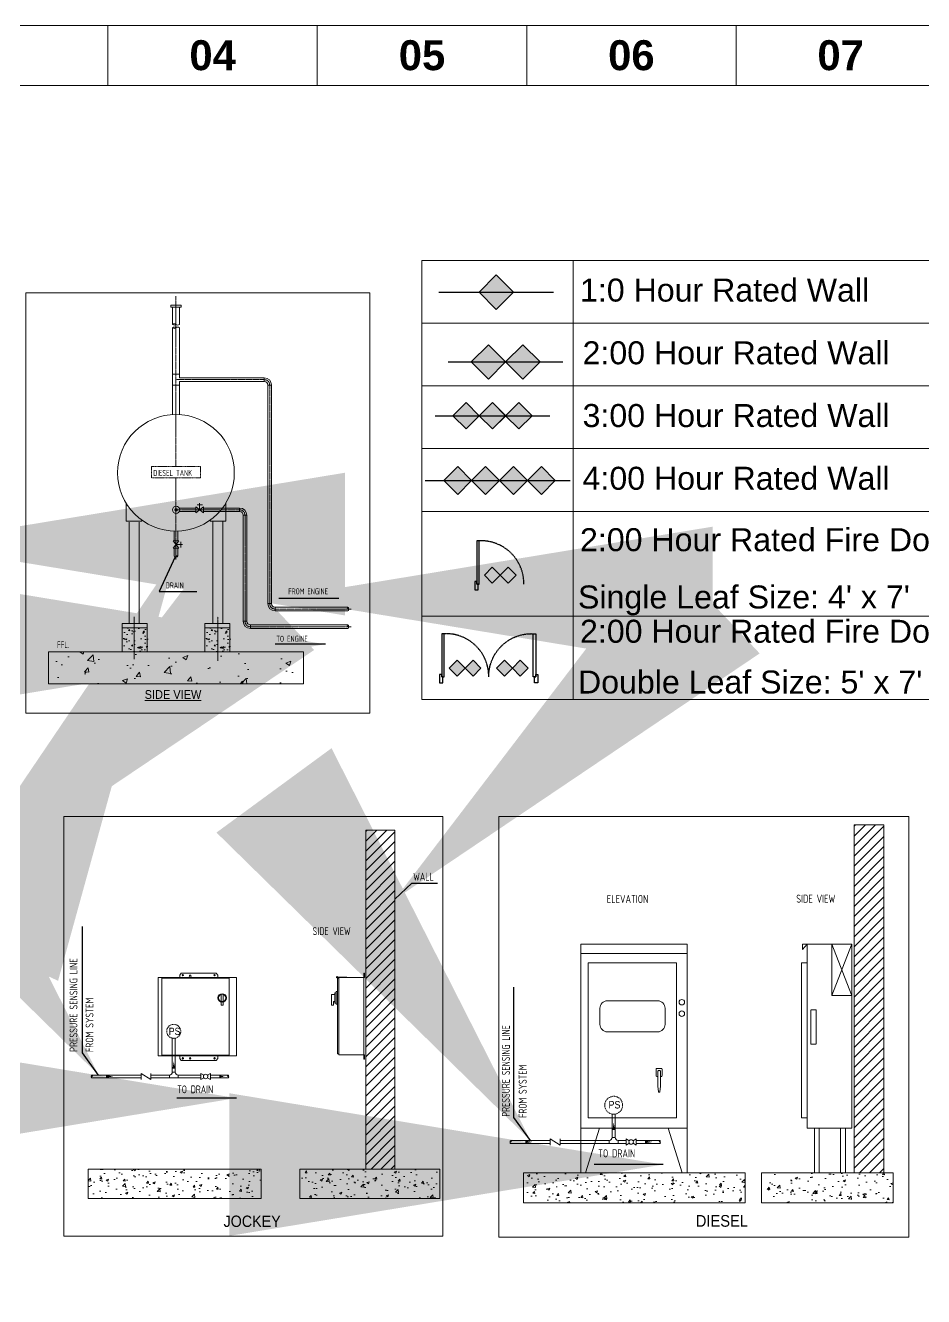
# Model space of a CAD drawing. Header units: inches. Extents: x -98933 to 1585249, y -3352739 to 192771.
# Drawn here: x 57486 to 57900, y 50331 to 50917 of the extents above; entities that cross this region are included whole.
import ezdxf
from ezdxf.enums import TextEntityAlignment as Align

# ---------------------------------------------------------------- set-up
doc = ezdxf.new("R2010")
doc.units = ezdxf.units.IN
doc.header["$MEASUREMENT"] = 0
for name, pattern in [('CENTER2', [1.125, 0.75, -0.125, 0.125, -0.125]), ('CENTERX2', [4, 2.5, -0.5, 0.5, -0.5]), ('DASH', [0.35, 0.25, -0.1]), ('DASHDOT2', [0.5, 0.25, -0.125, 0, -0.125]), ('DASHED', [0.75, 0.5, -0.25]), ('HIDDEN', [0.375, 0.25, -0.125])]:
    doc.linetypes.add(name, pattern=pattern)
doc.layers.get('0').update_dxf_attribs({"lineweight": 0})
for name, color, linetype in [('24', 7, 'Continuous'), ('AA-text-room title', 3, 'Continuous'), ('bp door', 40, 'Continuous'), ('Det', 1, 'Continuous'), ('DIESEL_PUMP', 7, 'Continuous'), ('electric pump', 7, 'Continuous'), ('F-SPIPE', 1, 'Continuous'), ('FIRE', 7, 'Continuous'), ('fire rated wall', 7, 'Continuous'), ('FIREFIGHTING', 241, 'Continuous'), ('legend', 7, 'Continuous'), ('Pump Base', 6, 'Continuous'), ('PUMP CETRE', 1, 'CENTERX2'), ('R16_FIRE_TXT', 7, 'Continuous'), ('sprinkler', 100, 'Continuous'), ('TEST HEADER', 7, 'Continuous'), ('XR-A786WHA101_A$0$WALLS_EXT', 9, 'Continuous')]:
    doc.layers.add(name, color=color, linetype=linetype)
for name, color, linetype, lineweight in [('52', 7, 'Continuous', 15), ('HATCH', 252, 'Continuous', 0), ('Inline', 7, 'Continuous', 0), ('Outline', 7, 'Continuous', 0), ('Scale', 7, 'Continuous', 0), ('Scale_Text', 7, 'Continuous', 0), ('Titelblk', 7, 'Continuous', 25), ('TITLE', 7, 'Continuous', 20), ('wall', 7, 'Continuous', 0)]:
    doc.layers.add(name, color=color, linetype=linetype, lineweight=lineweight)
doc.styles.add('AREAL', font='arial.ttf')
doc.styles.add('legend', font='arial.ttf')
doc.styles.add('ROMANS', font='archquik.shx', dxfattribs={"height": 1})
doc.styles.add('RSS', font='romans.shx', dxfattribs={"width": 0.9})
doc.styles.get("Standard").update_dxf_attribs({"font": 'arialbd.ttf', "height": 24})
doc.styles.add('TITTEXTL', font='au101s01.shx', dxfattribs={"bigfont": 'special'})
doc.dimstyles.new('NAFFCO', dxfattribs={"dimscale": 100, "dimtxt": 1.8, "dimasz": 2, "dimexe": 0.5, "dimexo": 0.5, "dimgap": 0.8, "dimtad": 1, "dimdec": 0, "dimzin": 9, "dimdsep": 46, "dimtxsty": 'RSS', "dimcen": 0, "dimclrd": 8, "dimclre": 8, "dimclrt": 81, "dimadec": 0, "dimazin": 0, "dimtfac": 0.18, "dimtdec": 0, "dimtofl": 0, "dimtmove": 1, "dimatfit": 3, "dimfxl": 1, "dimtvp": 0.909091, "dimtolj": 1, "dimtzin": 0, "dimarcsym": 0})

# ---------------------------------------------------------------- blocks, each defined once
blk = doc.blocks.new('gfdf')
at = {"layer": 'fire rated wall'}
h = blk.add_hatch(color=1, dxfattribs=at)
h.dxf.hatch_style = 1
h.paths.add_polyline_path([(9432340.03, -5613482.78), (9432327.28, -5613470.03), (9432314.53, -5613482.78)])
h.paths.add_polyline_path([(9432314.53, -5613482.78), (9432327.28, -5613495.53), (9432340.03, -5613482.78)])
at = {"layer": 'fire rated wall', "color": 1, "elevation": 0}
blk.add_lwpolyline([(9432327.28, -5613495.53), (9432340.03, -5613482.78), (9432327.28, -5613470.03), (9432314.53, -5613482.78)], close=True, dxfattribs=at)
blk.add_lwpolyline([(9432284.77, -5613482.78), (9432369.79, -5613482.78)], dxfattribs=at)
blk = doc.blocks.new('bfg')
at = {"layer": 'fire rated wall'}
h = blk.add_hatch(color=1, dxfattribs=at)
h.dxf.hatch_style = 1
h.paths.add_polyline_path([(9432308.67, -5613534.51), (9432321.43, -5613547.26), (9432334.18, -5613534.51)])
h.paths.add_polyline_path([(9432334.18, -5613534.51), (9432321.43, -5613521.75), (9432308.67, -5613534.51)])
h.paths.add_polyline_path([(9432334.18, -5613534.51), (9432359.68, -5613534.51), (9432346.93, -5613521.75)])
h.paths.add_polyline_path([(9432334.18, -5613534.51), (9432346.93, -5613547.26), (9432359.68, -5613534.51)])
at = {"layer": 'fire rated wall', "color": 1, "elevation": 0}
for points in [[(9432321.43, -5613547.26), (9432334.18, -5613534.51), (9432321.43, -5613521.75), (9432308.67, -5613534.51)], [(9432346.93, -5613547.26), (9432359.68, -5613534.51), (9432346.93, -5613521.75), (9432334.18, -5613534.51)]]:
    blk.add_lwpolyline(points, close=True, dxfattribs=at)
blk.add_lwpolyline([(9432291.67, -5613534.51), (9432376.69, -5613534.51)], dxfattribs=at)
blk = doc.blocks.new('gdg')
at = {"layer": 'fire rated wall'}
h = blk.add_hatch(color=1, dxfattribs=at)
h.dxf.hatch_style = 1
h.paths.add_polyline_path([(9432288.36, -5613575.81), (9432298.69, -5613586.13), (9432309.02, -5613575.81)])
h.paths.add_polyline_path([(9432309.02, -5613575.81), (9432298.69, -5613565.48), (9432288.36, -5613575.81)])
h.paths.add_polyline_path([(9432309.02, -5613575.81), (9432329.68, -5613575.81), (9432319.35, -5613565.48)])
h.paths.add_polyline_path([(9432309.02, -5613575.81), (9432319.35, -5613586.13), (9432329.68, -5613575.81)])
h = blk.add_hatch(color=1, dxfattribs=at)
h.dxf.hatch_style = 1
h.paths.add_polyline_path([(9432329.68, -5613575.81), (9432340.01, -5613586.13), (9432350.33, -5613575.81)])
h.paths.add_polyline_path([(9432350.33, -5613575.81), (9432340.01, -5613565.48), (9432329.68, -5613575.81)])
h.paths.add_polyline_path([(9432350.33, -5613575.81), (9432370.99, -5613575.81), (9432360.66, -5613565.48)])
h.paths.add_polyline_path([(9432350.33, -5613575.81), (9432360.66, -5613586.13), (9432370.99, -5613575.81)])
at = {"layer": 'fire rated wall', "color": 1, "elevation": 0}
for points in [[(9432298.69, -5613586.13), (9432309.02, -5613575.81), (9432298.69, -5613565.48), (9432288.36, -5613575.81)], [(9432319.35, -5613586.13), (9432329.68, -5613575.81), (9432319.35, -5613565.48), (9432309.02, -5613575.81)], [(9432340.01, -5613586.13), (9432350.33, -5613575.81), (9432340.01, -5613565.48), (9432329.68, -5613575.81)], [(9432360.66, -5613586.13), (9432370.99, -5613575.81), (9432360.66, -5613565.48), (9432350.33, -5613575.81)]]:
    blk.add_lwpolyline(points, close=True, dxfattribs=at)
blk.add_lwpolyline([(9432274.59, -5613575.81), (9432381.96, -5613575.81)], dxfattribs=at)
blk = doc.blocks.new('single door')
at = {"ltscale": 100000}
h = blk.add_hatch(color=1, dxfattribs=at)
h.paths.add_polyline_path([(-35778.42, 23402.04), (-35782.66, 23397.8), (-35778.43, 23393.57), (-35778.42, 23393.59), (-35778.4, 23393.57), (-35774.17, 23397.8)])
h.paths.add_polyline_path([(-35782.66, 23389.34), (-35778.41, 23385.1), (-35774.17, 23389.35), (-35778.4, 23393.57), (-35778.41, 23393.56), (-35778.43, 23393.57)])
at = {"layer": 'bp door', "color": 1}
for points in [[(-35778.41, 23393.56), (-35774.17, 23397.8), (-35778.42, 23402.04), (-35782.66, 23397.8)], [(-35778.41, 23385.1), (-35774.17, 23389.35), (-35778.42, 23393.59), (-35782.66, 23389.34)], [(-35796.82, 23382.41), (-35796.82, 23381.06), (-35773.71, 23381.06), (-35773.71, 23382.41)], [(-35773.71, 23381.74), (-35773.71, 23381.06), (-35775.06, 23381.06), (-35775.06, 23379.94), (-35770.56, 23379.94), (-35770.56, 23381.74)]]:
    blk.add_lwpolyline(points, close=True, dxfattribs=at)
at = {"layer": 'bp door', "color": 1, "linetype": 'DASH'}
blk.add_arc((-35773.97, 23383.34), 22.86, 89.32844, 182.32063, dxfattribs=at)
blk = doc.blocks.new('qq')
at = {"layer": 'legend', "lineweight": 9}
for p, q in [((-53783.78, 35524.87), (-53380.97, 35524.87)), ((-53783.78, 35524.87), (-53783.78, 35199.66)), ((-53671.8, 35524.87), (-53671.8, 35199.66)), ((-53380.97, 35524.87), (-53380.97, 35199.66)), ((-53783.78, 35478.41), (-53380.97, 35478.41)), ((-53783.78, 35431.95), (-53380.97, 35431.95)), ((-53783.78, 35385.49), (-53380.97, 35385.49)), ((-53783.78, 35339.03), (-53380.97, 35339.03)), ((-53783.78, 35261.4), (-53380.97, 35261.4)), ((-53783.78, 35199.66), (-53380.97, 35199.66))]:
    blk.add_line(p, q, dxfattribs=at)
at = {"layer": 'fire rated wall'}
for name, p in [('gfdf', (-9486055.96, 5648984.16)), ('bfg', (-9486055.96, 5648984.16)), ('gdg', (-9486055.96, 5648937.7))]:
    blk.add_blockref(name, p, dxfattribs=at)
at = {"layer": 'fire rated wall', "xscale": 0.7668257442310396, "yscale": 0.7668257442310396, "zscale": 0.7668257442310396}
for p in [(-7286697.95, 4340012.67), (-7286678.4, 4340012.67)]:
    blk.add_blockref('bfg', p, dxfattribs=at)
at = {"layer": 'wall', "color": 4, "ltscale": 100000, "yscale": 1.386507937630086}
for p, xscale, zscale, rotation in [((-86161.14, -14315.34), 1.386507937630086, 1.386507937630086, 270), ((-86187.14, -14384.14), 1.386507937630086, 1.386507937630086, 270), ((-21281.37, -14384.14), -1.386507937630086, 1.386507937629645, 90)]:
    blk.add_blockref('single door', p, dxfattribs=dict(at, xscale=xscale, zscale=zscale, rotation=rotation))
at = {"layer": 'legend', "style": 'legend'}
for s, p in [('1:0 Hour Rated Wall', (-53666.65, 35494.38)), ('2:00 Hour Rated Wall', (-53664.76, 35447.93)), ('3:00 Hour Rated Wall', (-53664.76, 35401.47)), ('4:00 Hour Rated Wall', (-53664.76, 35355.01)), ('2:00 Hour Rated Fire Door', (-53666.65, 35309.53)), ("Single Leaf Size: 4' x 7'", (-53668.15, 35267.1)), ('2:00 Hour Rated Fire Door', (-53666.65, 35241.72)), ("Double Leaf Size: 5' x 7'", (-53668.15, 35204.13))]:
    blk.add_text(s, height=17.0348, dxfattribs=at).set_placement(p)
blk = doc.blocks.new('PAGE')
at = {"layer": 'Inline', "color": 252, "lineweight": 15}
blk.add_lwpolyline([(178051640.63, 22656441.11), (178051640.63, 22657235.79), (178050505.36, 22657235.79), (178050505.36, 22656441.11)], close=True, dxfattribs=at)
at = {"layer": 'Outline', "color": 252, "lineweight": 15}
blk.add_line((178051662.57, 22657252.66), (178050483.42, 22657252.66), dxfattribs=at)
at = {"layer": 'Scale', "color": 252, "lineweight": 9}
for p, q in [((178050660.01, 22657235.79), (178050660.01, 22657252.66)), ((178050719.01, 22657235.79), (178050719.01, 22657252.66)), ((178050778.01, 22657235.79), (178050778.01, 22657252.66)), ((178050837.01, 22657235.79), (178050837.01, 22657252.66))]:
    blk.add_line(p, q, dxfattribs=at)
at = {"layer": 'Scale_Text', "color": 252, "lineweight": 13, "char_height": 8.435, "width": 2.5102, "attachment_point": 5}
for s, insert in [('04', (178050689.51, 22657244.22)), ('05', (178050748.51, 22657244.22)), ('06', (178050807.51, 22657244.22)), ('07', (178050866.5, 22657244.22))]:
    blk.add_mtext(s, dxfattribs=dict(at, insert=insert))
blk = doc.blocks.new('Title')
at = {"layer": 'Titelblk', "color": 3, "linetype": 'Continuous', "lineweight": 0, "xscale": 3.014611567961765, "yscale": 3.014611567959946, "zscale": 3.014611567966516}
blk.add_blockref('PAGE', (-536855255.8, -68388224), dxfattribs=at)

msp = doc.modelspace()

# ---------------------------------------------------------------- hatches: boundary and pattern name
at = {"layer": 'electric pump', "linetype": 'Continuous', "lineweight": 0, "ltscale": 0.2}
h = msp.add_hatch(color=1, dxfattribs=at)
edge = h.paths.add_edge_path()
edge.add_arc((57555.35, 50693.82), 0.612, 0, 360)
h = msp.add_hatch(dxfattribs=at)
h.set_pattern_fill('AR-CONC', color=2, scale=0.037042, style=0)
h.set_pattern_definition([(50, (54364.3705, 49857.0356), (6.748495, -0.590417), [0.705651, -7.762164]), (355, (54364.3705, 49857.0356), (-1.305467, 7.077132), [0.564521, -6.209731]), (100.451, (54364.933, 49856.9864), (5.443053, 6.486683), [0.599711, -6.59682]), (46.1842, (54364.3705, 49858.917), (10.041326, -1.557334), [1.058477, -11.643245]), (96.6356, (54365.207, 49858.788), (8.793942, 9.165152), [0.899566, -9.89523]), (351.184, (54364.37, 49858.917), (8.793956, 9.165136), [0.84678, -9.314596]), (21, (54365.3114, 49858.447), (5.616127, -3.788125), [0.705651, -7.762164]), (326, (54365.3114, 49858.447), (2.289274, 6.822702), [0.564521, -6.209731]), (71.4514, (54365.7794, 49858.131), (7.905386, 3.034591), [0.599711, -6.59682]), (37.5, (54364.3705, 49857.0356), (0.1144082, 3.1320928), [0, -6.1344614, 0, -6.3038177, 0, -6.2332526]), (7.5, (54364.3705, 49857.0356), (2.475138, 3.710895), [0, -3.594117, 0, -5.993331, 0, -2.3756925]), (327.5, (54362.2724, 49857.0356), (5.022555, -0.2122045), [0, -2.352171, 0, -7.338773, 0, -9.737987]), (317.5, (54361.3315, 49857.0356), (5.48701, 0.9418496), [0, -3.057822, 0, -4.873698, 0, -6.915382])])
h.paths.add_polyline_path([(57538.74, 50639.51), (57530.59, 50639.51)])
edge = h.paths.add_edge_path()
edge.add_line((57531.03, 50628.39), (57542.15, 50628.39))
edge.add_line((57530.59, 50639.51), (57530.59, 50628.39))
edge.add_line((57542.15, 50639.51), (57542.15, 50628.39))
edge.add_line((57530.59, 50639.51), (57541.71, 50639.51))
edge.add_line((57542.15, 50639.51), (57534, 50639.51))
edge.add_line((57530.59, 50639.51), (57538.74, 50639.51))
h = msp.add_hatch(dxfattribs=at)
h.set_pattern_fill('AR-CONC', color=2, scale=0.037042, style=0)
h.set_pattern_definition([(50, (54402.455, 49857.0356), (6.748495, -0.590417), [0.705651, -7.762164]), (355, (54402.455, 49857.0356), (-1.305467, 7.077132), [0.564521, -6.209731]), (100.451, (54403.0175, 49856.9864), (5.443053, 6.486683), [0.599711, -6.59682]), (46.1842, (54402.455, 49858.917), (10.041326, -1.557334), [1.058477, -11.643245]), (96.6356, (54403.292, 49858.788), (8.793942, 9.165152), [0.899566, -9.89523]), (351.184, (54402.455, 49858.917), (8.793956, 9.165136), [0.84678, -9.314596]), (21, (54403.396, 49858.447), (5.616127, -3.788125), [0.705651, -7.762164]), (326, (54403.396, 49858.447), (2.289274, 6.822702), [0.564521, -6.209731]), (71.4514, (54403.864, 49858.131), (7.905386, 3.034591), [0.599711, -6.59682]), (37.5, (54402.4552, 49857.0356), (0.1144082, 3.1320928), [0, -6.1344614, 0, -6.3038177, 0, -6.2332526]), (7.5, (54402.455, 49857.0356), (2.475138, 3.710895), [0, -3.594117, 0, -5.993331, 0, -2.3756925]), (327.5, (54400.357, 49857.0356), (5.022555, -0.2122045), [0, -2.352171, 0, -7.338773, 0, -9.737987]), (317.5, (54399.416, 49857.0356), (5.48701, 0.9418496), [0, -3.057822, 0, -4.873698, 0, -6.915382])])
h.paths.add_polyline_path([(57576.82, 50639.51), (57568.67, 50639.51)])
edge = h.paths.add_edge_path()
edge.add_line((57569.12, 50628.39), (57580.24, 50628.39))
edge.add_line((57568.67, 50639.51), (57568.67, 50628.39))
edge.add_line((57580.24, 50639.51), (57580.24, 50628.39))
edge.add_line((57568.67, 50639.51), (57579.79, 50639.51))
edge.add_line((57580.24, 50639.51), (57572.09, 50639.51))
edge.add_line((57568.67, 50639.51), (57576.82, 50639.51))
at = {"layer": 'HATCH', "lineweight": 0}
h = msp.add_hatch(dxfattribs=at)
h.set_pattern_fill('ANSI31', color=1, scale=1.005917, style=0)
h.set_pattern_definition([(45, (56559.0005, 50071.5494), (-2.258347, 2.258347), [])])
h.paths.add_polyline_path([(57642.81, 50546.21), (57656.23, 50546.21), (57656.23, 50389.93), (57642.81, 50389.93)])
h = msp.add_hatch(dxfattribs=at)
h.set_pattern_fill('ANSI31', color=1, scale=1.032741, style=0)
h.set_pattern_definition([(45, (56755.135, 50061.412), (-2.31857, 2.31857), [])])
h.paths.add_polyline_path([(57867.85, 50548.73), (57881.62, 50548.73), (57881.62, 50388.28), (57867.85, 50388.28)])
at = {"layer": 'Pump Base', "lineweight": 0}
h = msp.add_hatch(dxfattribs=at)
h.set_pattern_fill('AR-CONC', color=256, scale=3.307327, style=0)
h.set_pattern_definition([(50, (52080.052, 59195.98), (23.722138, -2.07542), [2.480495, -27.285446]), (355, (52080.052, 59195.98), (-4.58896, 24.87745), [1.984396, -21.828357]), (100.4514, (52082.029, 59195.806), (19.133196, 22.80202), [2.108096, -23.18906]), (46.1842, (52080.052, 59202.594), (35.29715, -5.474255), [3.72074, -40.92817]), (96.6356, (52082.993, 59202.138), (30.91235, 32.21726), [3.16214, -34.78359]), (351.1842, (52080.052, 59202.594), (30.91232, 32.21729), [2.9766, -32.74254]), (21, (52083.36, 59200.94), (19.741667, -13.315922), [2.480495, -27.285446]), (326, (52083.36, 59200.94), (8.047233, 23.98308), [1.984396, -21.828357]), (71.4514, (52085.004, 59199.83), (27.78891, 10.66714), [2.108096, -23.18906]), (37.5, (52080.052, 59195.979), (0.402166, 11.0098875), [0, -21.56377, 0, -22.15909, 0, -21.91104]), (7.5, (52080.052, 59195.979), (8.700569, 13.044484), [0, -12.633988, 0, -21.067672, 0, -8.351]), (327.5, (52072.677, 59195.979), (17.655252, -0.745963), [0, -8.268317, 0, -25.797149, 0, -34.230832]), (317.5, (52069.37, 59195.98), (19.287872, 3.3108), [0, -10.748812, 0, -17.131953, 0, -24.308852])])
edge = h.paths.add_edge_path()
edge.add_line((57550.9, 50613.58), (57496.56, 50613.58))
edge.add_line((57496.56, 50613.58), (57496.56, 50628.39))
edge.add_line((57496.56, 50628.39), (57614.01, 50628.39))
edge.add_line((57614.01, 50628.39), (57614.01, 50613.58))
edge.add_line((57614.01, 50613.58), (57535.65, 50613.58))
at = {"layer": 'sprinkler', "lineweight": 0}
h = msp.add_hatch(dxfattribs=at)
h.set_pattern_fill('AR-CONC', color=256, scale=1.4969, style=0)
h.set_pattern_definition([(50, (48347.613, 47598.75), (10.736667, -0.939337), [1.122675, -12.349424]), (355, (48347.613, 47598.75), (-2.076969, 11.259563), [0.89814, -9.879539]), (100.4514, (48348.507, 47598.672), (8.659706, 10.32022), [0.954127, -10.495395]), (46.1842, (48347.613, 47601.744), (15.97553, -2.477654), [1.684012, -18.524136]), (96.6356, (48348.944, 47601.538), (13.990965, 14.58157), [1.43119, -15.74309]), (351.1842, (48347.613, 47601.744), (13.990953, 14.58158), [1.34721, -14.819309]), (21, (48349.1095, 47600.996), (8.935101, -6.026802), [1.122675, -12.349424]), (326, (48349.11, 47600.996), (3.642187, 10.85477), [0.89814, -9.879539]), (71.4514, (48349.854, 47600.493), (12.577291, 4.827959), [0.954127, -10.495395]), (37.5, (48347.6126, 47598.7503), (0.1820209, 4.9830876), [0, -9.759787, 0, -10.029229, 0, -9.9169616]), (7.5, (48347.6126, 47598.7503), (3.9378875, 5.9039484), [0, -5.7181575, 0, -9.535252, 0, -3.779672]), (327.5, (48344.2745, 47598.7503), (7.9907873, -0.3376238), [0, -3.7422497, 0, -11.675819, 0, -15.4929136]), (317.5, (48342.7776, 47598.75), (8.729713, 1.4984713), [0, -4.8649245, 0, -7.753941, 0, -11.002214])])
h.paths.add_polyline_path([(57594.54, 50376.52), (57594.54, 50389.93), (57514.82, 50389.93), (57514.82, 50376.52)])
h.paths.add_polyline_path([(57612.37, 50376.52), (57676.92, 50376.52), (57676.92, 50389.93), (57612.37, 50389.93)])
h = msp.add_hatch(dxfattribs=at)
h.set_pattern_fill('AR-CONC', color=256, scale=1.536817, style=0)
h.set_pattern_definition([(50, (47857.066, 47522.6715), (11.022978, -0.9643856), [1.152613, -12.678742]), (355, (47857.066, 47522.672), (-2.132354, 11.559818), [0.92209, -10.142993]), (100.4514, (47857.984, 47522.591), (8.890632, 10.595425), [0.97957, -10.775273]), (46.1842, (47857.066, 47525.745), (16.401544, -2.543725), [1.72892, -19.018113]), (96.6356, (47858.432, 47525.533), (14.364057, 14.97041), [1.469355, -16.162906]), (351.1842, (47857.066, 47525.745), (14.364045, 14.970422), [1.383135, -15.21449]), (21, (47858.6025, 47524.977), (9.17337, -6.187516), [1.152613, -12.678742]), (326, (47858.602, 47524.977), (3.739312, 11.14423), [0.92209, -10.142993]), (71.4514, (47859.367, 47524.461), (12.912686, 4.956704), [0.97957, -10.775273]), (37.5, (47857.0657, 47522.6715), (0.1868747, 5.11597), [0, -10.020048, 0, -10.296675, 0, -10.181414]), (7.5, (47857.0657, 47522.6715), (4.042898, 6.061387), [0, -5.8706417, 0, -9.7895255, 0, -3.8804634]), (327.5, (47853.6386, 47522.6715), (8.203875, -0.3466271), [0, -3.842043, 0, -11.987174, 0, -15.906058]), (317.5, (47852.102, 47522.6715), (8.9625053, 1.5384306), [0, -4.994656, 0, -7.960713, 0, -11.2956064])])
h.paths.add_polyline_path([(57715.49, 50388.29), (57715.49, 50374.52), (57817.68, 50374.52), (57817.68, 50388.29)])
h.paths.add_polyline_path([(57885.8, 50374.52), (57885.8, 50388.29), (57825.24, 50388.29), (57825.24, 50374.52)])

# ---------------------------------------------------------------- linework, layer by layer
at = {"color": 8, "ltscale": 20, "true_color": 0x808080}
msp.add_lwpolyline([(57486.08, 50793.83), (57644.6, 50793.83), (57644.6, 50600.05), (57486.08, 50600.05)], close=True, dxfattribs=at)
at = {"lineweight": 0}
for points in [[(57678.21, 50552.51), (57503.64, 50552.51), (57503.64, 50359.05), (57678.21, 50359.05)], [(57893.01, 50552.51), (57704.08, 50552.51), (57704.08, 50358.67), (57893.01, 50358.67)]]:
    msp.add_lwpolyline(points, close=True, dxfattribs=at)
at = {"color": 1, "lineweight": 0}
for points in [[(57553.71, 50436.33), (57554.83, 50436.33), (57554.27, 50439.69)], [(57523.01, 50433.27), (57523.01, 50432.16), (57526.37, 50432.71)], [(57575.23, 50433.25), (57575.23, 50432.13), (57577.52, 50432.69)], [(57756.48, 50408.07), (57757.63, 50408.07), (57757.05, 50411.51)], [(57716.24, 50403.11), (57716.24, 50401.96), (57719.68, 50402.53)], [(57771.51, 50403.11), (57771.51, 50401.96), (57774.96, 50402.53)]]:
    msp.add_solid(points, dxfattribs=at)
at = {"layer": '24', "color": 4, "linetype": 'Continuous', "lineweight": 0}
for p, q in [((57553.59, 50434.71), (57553.59, 50450.34)), ((57554.93, 50434.71), (57554.93, 50450.34)), ((57516.54, 50433.36), (57539.3, 50433.36)), ((57543.74, 50433.36), (57552.25, 50433.36)), ((57552.25, 50433.36), (57552.25, 50432.02)), ((57554.93, 50434.71), (57553.59, 50434.71)), ((57553.59, 50434.71), (57554.93, 50434.71)), ((57566.74, 50433.36), (57556.28, 50433.36)), ((57556.28, 50433.36), (57556.28, 50432.02)), ((57579.35, 50433.36), (57571.18, 50433.36)), ((57516.47, 50432.02), (57539.3, 50432.02)), ((57543.74, 50432.02), (57558.41, 50432.02)), ((57566.74, 50432.02), (57558.41, 50432.02)), ((57579.35, 50432.02), (57571.18, 50432.02)), ((57756.35, 50404.6), (57756.35, 50415.37)), ((57757.72, 50415.55), (57757.72, 50415.55)), ((57757.72, 50404.6), (57757.72, 50415.37)), ((57757.72, 50404.6), (57756.35, 50404.6)), ((57756.35, 50404.6), (57757.72, 50404.6)), ((57709.52, 50401.84), (57727.79, 50401.84)), ((57709.59, 50403.22), (57727.79, 50403.22)), ((57732.35, 50403.22), (57754.97, 50403.22)), ((57762.79, 50401.84), (57732.35, 50401.84)), ((57754.97, 50403.22), (57754.97, 50401.84)), ((57762.79, 50403.22), (57759.1, 50403.22)), ((57759.1, 50403.22), (57759.1, 50401.84)), ((57778.33, 50403.22), (57767.35, 50403.22)), ((57778.33, 50401.84), (57767.35, 50401.84))]:
    msp.add_line(p, q, dxfattribs=at)
for centre, major_axis, start_param, end_param in [((57516.61, 50433.02), (-0.346, 0.018), -1.324329, 1.319649), ((57516.43, 50433.03), (0.346, 0.016), -1.422108, 1.22187), ((57552.25, 50434.71), (-1.34, 0.01), 1.575619, 3.146416), ((57556.28, 50434.71), (1.34, 0.01), 3.13677, 4.707566), ((57579.38, 50433.03), (-0.346, 0.015), -1.223001, 1.420977), ((57579.21, 50433.02), (0.346, 0.019), -1.321557, 1.322421), ((57516.57, 50432.35), (-0.347, 0.015), -1.329141, 1.309527), ((57579.25, 50432.35), (0.347, 0.015), -1.308297, 1.330371), ((57754.97, 50404.6), (1.38, 0.01), 4.707268, 6.278065), ((57759.1, 50404.6), (-1.38, 0.01), 0.004016, 1.574812), ((57709.62, 50402.18), (-0.357, 0.016), -1.329144, 1.309525), ((57709.66, 50402.87), (-0.355, 0.019), -1.324328, 1.319649), ((57709.48, 50402.88), (0.355, 0.016), -1.422105, 1.221873), ((57778.36, 50402.88), (0.355, 0.019), 1.820706, 4.464683), ((57778.18, 50402.87), (-0.355, 0.016), 1.917969, 4.561947), ((57778.22, 50402.18), (0.357, 0.015), -1.308328, 1.330341)]:
    msp.add_ellipse(centre, major_axis=major_axis, ratio=0.999998, start_param=start_param, end_param=end_param, dxfattribs=at)
at = {"layer": 'Det', "linetype": 'Continuous', "lineweight": 0}
msp.add_circle((57555.28, 50710.88, 0), 26.9, dxfattribs=at)
at = {"layer": 'DIESEL_PUMP', "color": 1, "linetype": 'CENTER2', "lineweight": 0}
for p, q in [((57555.28, 50713.82, 0), (57555.28, 50792.31, 0)), ((57595.99, 50753.8, 0), (57555.28, 50753.8, 0)), ((57598.47, 50751.32, 0), (57598.47, 50650.58, 0)), ((57555.28, 50670.98, 0), (57555.28, 50708.49, 0)), ((57584.63, 50693.82, 0), (57555.35, 50693.82, 0)), ((57587.11, 50691.34, 0), (57587.11, 50642.44, 0)), ((57535.97, 50625.07, 0), (57535.97, 50644.43, 0)), ((57574.6, 50624.2, 0), (57574.6, 50644.46, 0)), ((57600.95, 50648.1, 0), (57636.08, 50648.1, 0)), ((57589.59, 50639.96, 0), (57636.08, 50639.96, 0))]:
    msp.add_line(p, q, dxfattribs=at)
msp.add_arc((57600.95, 50650.58, 0), 2.48, 180, 270, dxfattribs=at)
at = {"layer": 'electric pump', "color": 1, "linetype": 'Continuous', "lineweight": 0, "ltscale": 0.2}
for radius in [1.65, 0.612]:
    msp.add_circle((57555.35, 50693.82, 0), radius, dxfattribs=at)
at = {"layer": 'F-SPIPE', "lineweight": 0, "ltscale": 0.01}
for p, q in [((57553.73, 50756.26, 0), (57556.84, 50756.26, 0)), ((57553.73, 50751.33, 0), (57556.84, 50751.33, 0))]:
    msp.add_line(p, q, dxfattribs=at)
at = {"layer": 'F-SPIPE', "color": 201, "lineweight": 0, "ltscale": 0.01}
for p, q in [((57532.37, 50696.79, 0), (57532.37, 50688.59, 0)), ((57578.2, 50696.79, 0), (57578.2, 50688.59, 0)), ((57539.57, 50688.59, 0), (57532.37, 50688.59, 0)), ((57533.7, 50688.09, 0), (57533.7, 50641.36, 0)), ((57538.33, 50688.09, 0), (57538.33, 50641.36, 0)), ((57539.57, 50689.05, 0), (57539.57, 50688.59, 0)), ((57571, 50689.05, 0), (57571, 50688.59, 0)), ((57571, 50688.59, 0), (57578.2, 50688.59, 0)), ((57572.24, 50688.59, 0), (57572.24, 50641.36, 0)), ((57576.87, 50688.59, 0), (57576.87, 50641.36, 0)), ((57530.46, 50641.36, 0), (57530.46, 50639.51, 0)), ((57530.46, 50641.36, 0), (57542.02, 50641.36, 0)), ((57530.46, 50639.51, 0), (57538.61, 50639.51, 0)), ((57542.02, 50639.51, 0), (57533.87, 50639.51, 0)), ((57542.02, 50639.51, 0), (57533.87, 50639.51, 0)), ((57533.87, 50639.51, 0), (57542.02, 50639.51, 0)), ((57542.02, 50641.36, 0), (57542.02, 50639.51, 0)), ((57580.11, 50641.36, 0), (57568.55, 50641.36, 0)), ((57568.55, 50641.36, 0), (57568.55, 50639.51, 0)), ((57568.55, 50639.51, 0), (57576.69, 50639.51, 0)), ((57580.11, 50639.51, 0), (57571.96, 50639.51, 0)), ((57580.11, 50639.51, 0), (57571.96, 50639.51, 0)), ((57571.96, 50639.51, 0), (57580.11, 50639.51, 0)), ((57580.11, 50641.36, 0), (57580.11, 50639.51, 0))]:
    msp.add_line(p, q, dxfattribs=at)
at = {"layer": 'FIRE', "lineweight": 0}
for p, q in [((57857.58, 50493.63), (57866.82, 50493.63)), ((57857.58, 50470.06), (57857.58, 50493.63)), ((57866.82, 50470.06), (57866.82, 50493.63)), ((57745.33, 50413.67), (57745.33, 50485.02)), ((57745.33, 50485.02), (57786, 50485.02)), ((57786, 50413.67), (57786, 50485.02)), ((57548.75, 50477.94), (57548.75, 50442.49)), ((57579.81, 50477.94), (57548.75, 50477.94)), ((57561.74, 50479.38), (57561.74, 50479.32)), ((57561.91, 50479.38), (57561.91, 50479.32)), ((57579.81, 50477.94), (57579.81, 50442.49)), ((57629.24, 50478.42), (57629.63, 50478.81)), ((57629.24, 50478.18), (57629.66, 50478.6)), ((57629.24, 50478.18), (57629.24, 50478.42)), ((57629.63, 50478.81), (57630.31, 50478.44)), ((57629.66, 50478.6), (57630.27, 50478.28)), ((57629.74, 50443.09), (57629.74, 50477.94)), ((57629.74, 50477.94), (57630.41, 50477.94)), ((57630.27, 50478.28), (57633.98, 50478.28)), ((57630.31, 50478.44), (57633.98, 50478.44)), ((57633.98, 50478.44), (57633.98, 50478.28)), ((57626.92, 50470.46), (57627.03, 50465.59)), ((57628.48, 50470.46), (57626.92, 50470.46)), ((57857.58, 50470.06), (57866.82, 50470.06)), ((57627.03, 50465.59), (57627.9, 50465.59)), ((57628.48, 50467.32), (57627.9, 50467.32)), ((57627.9, 50467.32), (57627.9, 50465.59)), ((57548.75, 50442.49), (57579.81, 50442.49)), ((57629.74, 50443.09), (57630.41, 50443.09)), ((57745.33, 50413.67), (57786, 50413.67)), ((57843.66, 50413.67), (57846.16, 50413.67))]:
    msp.add_line(p, q, dxfattribs=at)
for points in [[(57576.11, 50470.56), (57577.01, 50470.56), (57577.01, 50465.59), (57576.11, 50465.59)], [(57628.48, 50471.29), (57629.05, 50471.29), (57629.05, 50466.49), (57628.48, 50466.49)], [(57629.05, 50471.82), (57629.74, 50471.82), (57629.74, 50465.96), (57629.05, 50465.96)]]:
    msp.add_lwpolyline(points, close=True, dxfattribs=at)
at = {"layer": 'FIRE', "linetype": 'HIDDEN', "lineweight": 0}
msp.add_lwpolyline([(57847.84, 50463.37), (57850.38, 50463.37), (57850.38, 50447.65), (57847.84, 50447.65)], close=True, dxfattribs=at)
at = {"layer": 'FIRE', "lineweight": 0}
for centre, radius in [((57558.47, 50479.38), 0.318), ((57573.1, 50479.38), 0.318), ((57576.58, 50468.89), 1.96), ((57576.58, 50468.89), 1.67), ((57558.47, 50441.05), 0.318), ((57561.83, 50441.05), 0.318), ((57573.1, 50441.05), 0.318)]:
    msp.add_circle(centre, radius, dxfattribs=at)
at = {"layer": 'FIRE', "linetype": 'Continuous', "lineweight": 0}
for centre in [(57788.43, 50466.92), (57788.43, 50461.64)]:
    msp.add_circle(centre, 1.27, dxfattribs=at)
at = {"layer": 'FIRE', "linetype": 'HIDDEN', "lineweight": 0, "ltscale": 2}
for centre, radius in [((57554.26, 50453.49), 3.22), ((57757.04, 50419.45), 4.13)]:
    msp.add_circle(centre, radius, dxfattribs=at)
at = {"layer": 'FIRE', "lineweight": 0}
for centre, radius, start, end in [((57561.83, 50478.91), 0.422, 101.38571, 78.61429), ((57561.83, 50479.38), 0.0832, 0, 180)]:
    msp.add_arc(centre, radius, start, end, dxfattribs=at)
at = {"layer": 'HATCH', "color": 4, "lineweight": 0}
for p, q in [((57642.81, 50546.21), (57656.23, 50546.21)), ((57642.81, 50389.93), (57642.81, 50546.21)), ((57656.23, 50389.93), (57656.23, 50546.21)), ((57867.85, 50388.28), (57867.85, 50548.73)), ((57867.85, 50548.73), (57881.62, 50548.73)), ((57881.62, 50388.28), (57881.62, 50548.73)), ((57539.3, 50434.14), (57539.3, 50431.24)), ((57539.3, 50434.14), (57543.74, 50431.24)), ((57543.74, 50434.14), (57543.74, 50431.24)), ((57566.74, 50434.14), (57566.74, 50431.24)), ((57566.74, 50434.14), (57568.11, 50433.24)), ((57571.18, 50434.14), (57569.8, 50433.24)), ((57571.18, 50434.14), (57571.18, 50431.24)), ((57568.11, 50432.14), (57566.74, 50431.24)), ((57569.8, 50432.14), (57571.18, 50431.24)), ((57741.89, 50408.94), (57741.89, 50388.29)), ((57750.55, 50408.94), (57744.08, 50388.29)), ((57782.17, 50408.94), (57788.65, 50388.29)), ((57790.84, 50408.94), (57790.84, 50388.29)), ((57849.6, 50408.94), (57849.6, 50388.29)), ((57851.79, 50408.94), (57851.79, 50388.29)), ((57861.65, 50408.94), (57861.65, 50388.29)), ((57863.84, 50408.94), (57863.84, 50388.29)), ((57727.79, 50404.02), (57727.79, 50401.04)), ((57727.79, 50404.02), (57732.35, 50401.04)), ((57732.35, 50404.02), (57732.35, 50401.04)), ((57762.79, 50404.02), (57762.79, 50401.04)), ((57762.79, 50404.02), (57764.21, 50403.1)), ((57764.21, 50401.97), (57762.79, 50401.04)), ((57767.35, 50404.02), (57765.94, 50403.1)), ((57765.94, 50401.97), (57767.35, 50401.04)), ((57767.35, 50404.02), (57767.35, 50401.04)), ((57755.1, 50388.29), (57757.29, 50388.29)), ((57804.05, 50388.29), (57801.86, 50388.29))]:
    msp.add_line(p, q, dxfattribs=at)
at = {"layer": 'HATCH', "linetype": 'Continuous', "lineweight": 0}
for p, q in [((57846.16, 50493.63), (57844.11, 50491.23)), ((57776.58, 50436.07), (57776.58, 50433.09)), ((57779.01, 50436.41), (57776.93, 50436.41)), ((57777.37, 50435.11), (57777.37, 50428.27)), ((57778.23, 50435.46), (57777.71, 50435.46)), ((57778.57, 50435.11), (57778.57, 50428.27)), ((57779.36, 50436.07), (57779.36, 50433.09)), ((57777.37, 50432.75), (57776.93, 50432.75)), ((57777.66, 50425.62), (57777.37, 50428.23)), ((57778.28, 50425.62), (57778.57, 50428.23)), ((57779.01, 50432.75), (57778.57, 50432.75)), ((57778.14, 50425.5), (57777.8, 50425.5))]:
    msp.add_line(p, q, dxfattribs=at)
at = {"layer": 'HATCH', "linetype": 'DASHED', "lineweight": 0, "ltscale": 50}
for p, q in [((57857.58, 50493.63), (57866.82, 50470.06)), ((57857.58, 50470.06), (57866.82, 50493.63))]:
    msp.add_line(p, q, dxfattribs=at)
at = {"layer": 'HATCH', "linetype": 'Continuous', "lineweight": 0}
for centre, radius, start, end in [((57776.93, 50436.07), 0.344, 90, 180), ((57777.71, 50435.11), 0.344, 90, 180), ((57778.23, 50435.11), 0.344, 0, 90), ((57779.01, 50436.07), 0.344, 0, 90), ((57776.93, 50433.09), 0.344, 180, 270), ((57777.71, 50428.27), 0.344, 180, 186.45883), ((57778.23, 50428.27), 0.344, 353.54117, 0), ((57779.01, 50433.09), 0.344, 270, 0), ((57777.8, 50425.63), 0.138, 186.45883, 270), ((57778.14, 50425.63), 0.138, 270, 353.54117)]:
    msp.add_arc(centre, radius, start, end, dxfattribs=at)
at = {"layer": 'HATCH', "color": 4, "lineweight": 0}
for centre, major_axis, start_param, end_param in [((57568.96, 50432.69), (-1.01, 0.02), 3.161109, 9.444294), ((57765.07, 50402.53), (1.03, 0.01), -0.008536, 6.274649)]:
    msp.add_ellipse(centre, major_axis=major_axis, ratio=0.999998, start_param=start_param, end_param=end_param, dxfattribs=at)
at = {"layer": 'Pump Base', "color": 0, "lineweight": 0}
for p, q in [((57552.84, 50788.11, 0), (57552.84, 50787.22, 0)), ((57552.84, 50788.11, 0), (57557.73, 50788.11, 0)), ((57552.84, 50787.22, 0), (57557.73, 50787.22, 0)), ((57553.73, 50787.22, 0), (57553.73, 50779.25, 0)), ((57556.84, 50787.22, 0), (57556.84, 50779.27, 0)), ((57557.73, 50788.11, 0), (57557.73, 50787.22, 0)), ((57553.73, 50777.7, 0), (57553.73, 50737.72, 0)), ((57556.84, 50777.69, 0), (57556.84, 50754.62, 0)), ((57553.73, 50756.26, 0), (57556.84, 50756.26, 0)), ((57553.73, 50751.33, 0), (57556.84, 50751.33, 0)), ((57595.99, 50754.62, 0), (57556.84, 50754.62, 0)), ((57595.99, 50754.62, 0), (57556.84, 50754.62, 0)), ((57595.99, 50752.97, 0), (57556.84, 50752.97, 0)), ((57556.84, 50752.97, 0), (57556.84, 50737.76, 0)), ((57595.99, 50752.97, 0), (57595.99, 50754.62, 0)), ((57595.99, 50752.97, 0), (57595.99, 50754.62, 0)), ((57597.64, 50751.32, 0), (57599.3, 50751.32, 0)), ((57597.64, 50751.32, 0), (57597.64, 50650.58, 0)), ((57597.64, 50751.32, 0), (57599.3, 50751.32, 0)), ((57599.3, 50751.32, 0), (57599.3, 50650.58, 0)), ((57564.46, 50694.64, 0), (57556.77, 50694.64, 0)), ((57564.46, 50692.99, 0), (57556.77, 50692.99, 0)), ((57584.63, 50694.64, 0), (57567.95, 50694.64, 0)), ((57584.63, 50692.99, 0), (57567.95, 50692.99, 0)), ((57584.63, 50692.99, 0), (57584.63, 50694.64, 0)), ((57586.28, 50691.34, 0), (57587.94, 50691.34, 0)), ((57586.28, 50642.35, 0), (57586.28, 50691.34, 0)), ((57587.94, 50642.35, 0), (57587.94, 50691.34, 0)), ((57554.46, 50679.6, 0), (57554.46, 50683.99, 0)), ((57556.11, 50679.6, 0), (57556.11, 50683.99, 0)), ((57554.46, 50672.41, 0), (57554.46, 50676.11, 0)), ((57556.11, 50672.41, 0), (57556.11, 50676.11, 0)), ((57599.3, 50650.58, 0), (57597.64, 50650.58, 0)), ((57600.95, 50648.93, 0), (57600.95, 50647.27, 0)), ((57600.95, 50648.93, 0), (57634.51, 50648.93, 0)), ((57600.95, 50647.27, 0), (57634.51, 50647.27, 0)), ((57587.94, 50642.44, 0), (57586.28, 50642.44, 0)), ((57589.59, 50640.78, 0), (57589.59, 50639.13, 0)), ((57589.59, 50640.78, 0), (57634.51, 50640.78, 0)), ((57589.59, 50639.13, 0), (57634.51, 50639.13, 0))]:
    msp.add_line(p, q, dxfattribs=at)
at = {"layer": 'Pump Base', "lineweight": 0}
for p, q in [((57564.46, 50692.49, 0), (57564.46, 50695.15, 0)), ((57567.95, 50695.15, 0), (57564.46, 50692.49, 0)), ((57567.95, 50692.49, 0), (57564.46, 50695.15, 0)), ((57565.06, 50696.08, 0), (57567.54, 50696.08, 0)), ((57566.2, 50693.82, 0), (57566.2, 50696.82, 0)), ((57567.95, 50692.49, 0), (57567.95, 50695.15, 0)), ((57553.95, 50679.6, 0), (57556.62, 50679.6, 0)), ((57556.62, 50676.11, 0), (57553.95, 50679.6, 0)), ((57553.95, 50676.11, 0), (57556.62, 50679.6, 0)), ((57553.95, 50676.11, 0), (57556.62, 50676.11, 0)), ((57555.28, 50677.86, 0), (57558.29, 50677.86, 0)), ((57557.55, 50679, 0), (57557.55, 50676.52, 0))]:
    msp.add_line(p, q, dxfattribs=at)
at = {"layer": 'Pump Base', "linetype": 'DASHDOT2', "lineweight": 0, "elevation": 0}
msp.add_lwpolyline([(57543.93, 50713.82), (57566.64, 50713.82), (57566.64, 50708.49), (57543.93, 50708.49)], close=True, dxfattribs=at)
at = {"layer": 'Pump Base', "color": 0, "lineweight": 0}
for centre, radius, start, end in [((57554.5, 50778.41, 0), 1.16, 47.68366, 132.31634), ((57554.5, 50780.12, 0), 1.16, 227.68366, 312.31634), ((57556.06, 50780.12, 0), 1.16, 227.68366, 312.31634), ((57554.5, 50776.83, 0), 1.16, 47.68366, 132.31634), ((57554.5, 50778.55, 0), 1.16, 227.68366, 312.31634), ((57556.06, 50776.83, 0), 1.16, 47.68366, 132.31634), ((57595.99, 50751.32, 0), 3.31, 0, 90), ((57595.99, 50751.32, 0), 3.31, 0, 90), ((57595.99, 50751.32, 0), 1.65, 0, 90), ((57584.63, 50691.34, 0), 3.31, 0, 90), ((57584.63, 50691.34, 0), 1.65, 0, 90), ((57554.87, 50672.63, 0), 0.467, 207.73425, 332.26575), ((57555.7, 50672.2, 0), 0.467, 27.73425, 152.26575), ((57555.7, 50672.63, 0), 0.467, 207.73425, 332.26575), ((57600.95, 50650.58, 0), 3.31, 180, 270), ((57600.95, 50650.58, 0), 1.65, 180, 270), ((57634.61, 50648.51, 0), 0.423, 102.49168, 257.50832), ((57634.42, 50648.51, 0), 0.423, 282.49168, 77.50832), ((57634.42, 50647.69, 0), 0.423, 282.49168, 77.50832), ((57589.59, 50642.44, 0), 3.31, 180, 270), ((57589.59, 50642.44, 0), 1.65, 180, 270), ((57634.61, 50640.37, 0), 0.423, 102.49168, 257.50832), ((57634.42, 50640.37, 0), 0.423, 282.49168, 77.50832), ((57634.42, 50639.54, 0), 0.423, 282.49168, 77.50832)]:
    msp.add_arc(centre, radius, start, end, dxfattribs=at)
at = {"layer": 'PUMP CETRE', "lineweight": 0, "ltscale": 0.2}
for centre, start, end in [((57595.99, 50751.32, 0), 0, 90), ((57595.99, 50751.32, 0), 0, 90), ((57584.63, 50691.34, 0), 0, 90), ((57589.59, 50642.44, 0), 180, 270)]:
    msp.add_arc(centre, 2.48, start, end, dxfattribs=at)
at = {"layer": 'TEST HEADER', "color": 6, "lineweight": 0}
for p, q in [((57741.89, 50408.94), (57741.89, 50493.63)), ((57741.89, 50493.63), (57790.84, 50493.63)), ((57741.89, 50408.94), (57741.89, 50493.63)), ((57790.84, 50408.94), (57790.84, 50493.63)), ((57844.11, 50491.23), (57844.11, 50493.63)), ((57844.11, 50493.63), (57866.82, 50493.63)), ((57846.16, 50408.94), (57846.16, 50493.63)), ((57866.82, 50440.96), (57866.82, 50493.63)), ((57741.89, 50489.38), (57790.84, 50489.38)), ((57557.07, 50479.4), (57557.75, 50480.36)), ((57557.75, 50480.36), (57573.83, 50480.36)), ((57574.51, 50479.4), (57573.83, 50480.36)), ((57641.81, 50480.36), (57642.14, 50480.36)), ((57641.81, 50478.28), (57641.81, 50480.36)), ((57642.14, 50478.28), (57642.14, 50480.36)), ((57843.66, 50413.67), (57843.66, 50485.02)), ((57843.66, 50485.02), (57846.16, 50485.02)), ((57547.07, 50478.28), (57583.16, 50478.28)), ((57547.07, 50478.28), (57547.07, 50442.16)), ((57557.07, 50478.28), (57557.07, 50479.4)), ((57574.51, 50478.28), (57574.51, 50479.4)), ((57583.16, 50478.28), (57583.16, 50442.16)), ((57630.41, 50442.75), (57630.41, 50478.28)), ((57630.41, 50478.28), (57642.14, 50478.28)), ((57641.81, 50442.75), (57641.81, 50478.28)), ((57866.82, 50449.22), (57866.82, 50408.94)), ((57547.07, 50442.16), (57583.16, 50442.16)), ((57557.07, 50442.16), (57557.07, 50441.03)), ((57557.07, 50441.03), (57557.75, 50440.08)), ((57557.75, 50440.08), (57573.83, 50440.08)), ((57574.51, 50441.03), (57573.83, 50440.08)), ((57574.51, 50442.16), (57574.51, 50441.03)), ((57630.41, 50442.75), (57642.14, 50442.75)), ((57641.81, 50442.75), (57641.81, 50440.68)), ((57641.81, 50440.68), (57642.14, 50440.68)), ((57642.14, 50442.75), (57642.14, 50440.68)), ((57790.84, 50408.94), (57741.89, 50408.94)), ((57866.82, 50408.94), (57846.16, 50408.94))]:
    msp.add_line(p, q, dxfattribs=at)
at = {"layer": 'wall', "color": 1, "lineweight": 0}
for p, q in [((57750.72, 50456.71), (57750.72, 50464.14)), ((57754.16, 50467.58), (57777.28, 50467.58)), ((57780.72, 50464.14), (57780.72, 50456.71)), ((57777.28, 50453.27), (57754.16, 50453.27))]:
    msp.add_line(p, q, dxfattribs=at)
at = {"layer": 'wall', "color": 2, "lineweight": 0}
for p, q in [((57594.54, 50389.93), (57594.54, 50376.52)), ((57612.37, 50389.93), (57612.37, 50376.52)), ((57817.68, 50388.29), (57817.68, 50374.52)), ((57825.24, 50388.29), (57825.24, 50374.52))]:
    msp.add_line(p, q, dxfattribs=at)
for points in [[(57594.54, 50389.93), (57514.82, 50389.93), (57514.82, 50376.52), (57594.54, 50376.52)], [(57612.37, 50376.52), (57676.92, 50376.52), (57676.92, 50389.93), (57612.37, 50389.93)], [(57817.68, 50388.29), (57715.49, 50388.29), (57715.49, 50374.52), (57817.68, 50374.52)], [(57825.24, 50374.52), (57885.8, 50374.52), (57885.8, 50388.29), (57825.24, 50388.29)]]:
    msp.add_lwpolyline(points, dxfattribs=at)
at = {"layer": 'wall', "color": 1, "lineweight": 0}
for centre, start, end in [((57754.16, 50464.14), 90, 180), ((57777.28, 50464.14), 0, 90), ((57754.16, 50456.71), 180, 270), ((57777.28, 50456.71), 270, 0)]:
    msp.add_arc(centre, 3.44, start, end, dxfattribs=at)
at = {"layer": 'XR-A786WHA101_A$0$WALLS_EXT', "lineweight": 0}
for p, q in [((57530.46, 50639.51, 0), (57530.46, 50628.39, 0)), ((57542.02, 50639.51, 0), (57530.9, 50639.51, 0)), ((57542.02, 50639.51, 0), (57542.02, 50628.39, 0)), ((57568.55, 50639.51, 0), (57568.55, 50628.39, 0)), ((57580.11, 50639.51, 0), (57568.99, 50639.51, 0)), ((57580.11, 50639.51, 0), (57580.11, 50628.39, 0)), ((57541.58, 50628.39, 0), (57530.46, 50628.39, 0)), ((57579.67, 50628.39, 0), (57568.55, 50628.39, 0))]:
    msp.add_line(p, q, dxfattribs=at)
at = {"layer": 'XR-A786WHA101_A$0$WALLS_EXT', "lineweight": 0, "elevation": 0}
msp.add_lwpolyline([(57550.9, 50613.58), (57496.56, 50613.58), (57496.56, 50628.39), (57614.01, 50628.39), (57614.01, 50613.58), (57535.65, 50613.58)], dxfattribs=at)

# ---------------------------------------------------------------- block references
at = {"layer": 'FIREFIGHTING', "color": 201, "xscale": 0.6222174618742429, "yscale": 0.6222174619033467, "zscale": 0.6222174619014879}
msp.add_blockref('qq', (91133.84, 28704.55), dxfattribs=at)
at = {"layer": 'TITLE', "xscale": 0.5425392190591083, "yscale": 0.5425392190518323, "zscale": 0.5425392145730539}
msp.add_blockref('Title', (112687.4, 97254.22), dxfattribs=at)

# ---------------------------------------------------------------- texts
at = {"layer": '52', "color": 30, "lineweight": 0, "style": 'ROMANS', "width": 0.799998}
for s, height, p in [('PRESSURE SENSING LINE', 3.5926, (57506.27, 50444.01)), ('FROM SYSTEM', 3.5926, (57513.66, 50443.92)), ('PRESSURE SENSING LINE', 3.6884, (57705.5, 50414.15)), ('FROM SYSTEM', 3.6884, (57713.26, 50413.64))]:
    msp.add_text(s, height=height, rotation=90, dxfattribs=at).set_placement(p, align=Align.TOP_LEFT)
at = {"layer": 'electric pump', "lineweight": 0, "style": 'AREAL', "width": 0.9}
msp.add_text('%%USIDE VIEW', height=4.0193, dxfattribs=at).set_placement((57540.86, 50606.71, 0))
at = {"layer": 'electric pump', "lineweight": 0, "width": 0.9}
for s, height, style, p in [('PS', 3.353, 'TITTEXTL', (57551.96, 50455.17)), ('PS', 3.442, 'TITTEXTL', (57754.62, 50421.4)), ('DIESEL', 5.379, 'AREAL', (57794.88, 50368.85)), ('JOCKEY', 5.239, 'AREAL', (57577.21, 50368.6))]:
    msp.add_text(s, height=height, dxfattribs=dict(at, style=style)).set_placement(p, align=Align.TOP_LEFT)
at = {"layer": 'R16_FIRE_TXT', "color": 30, "linetype": 'Continuous', "lineweight": 0, "style": 'ROMANS', "width": 0.75}
for s, height, p in [('DIESEL TANK', 2.7561, (57544.82, 50709.44, 0)), ('DRAIN', 2.756, (57550.55, 50657.61, 0)), ('FROM ENGINE', 2.7561, (57607.03, 50654.86, 0)), ('TO ENGINE', 2.756, (57601.48, 50633.01, 0))]:
    msp.add_text(s, height=height, dxfattribs=at).set_placement(p)
at = {"layer": 'R16_FIRE_TXT', "color": 81, "linetype": 'Continuous', "lineweight": 0, "style": 'ROMANS', "width": 0.75}
msp.add_text('FFL.', height=2.939, dxfattribs=at).set_placement((57500.46, 50630.2, 0))
at = {"layer": 'R16_FIRE_TXT', "color": 30, "linetype": 'Continuous', "lineweight": 0, "style": 'ROMANS', "width": 0.75}
for s, height, p in [('WALL', 3.593, (57664.63, 50526.56)), ('ELEVATION', 3.688, (57753.88, 50516.33)), ('SIDE VIEW', 3.688, (57841.2, 50516.47)), ('SIDE VIEW', 3.593, (57618.26, 50501.46)), ('TO DRAIN', 3.593, (57555.8, 50428.57)), ('TO DRAIN', 3.688, (57749.87, 50399.14))]:
    msp.add_text(s, height=height, dxfattribs=at).set_placement(p, align=Align.TOP_LEFT)

# ---------------------------------------------------------------- leaders
at = {"layer": 'AA-text-room title', "color": 11, "lineweight": 0}
for points in [[(57450.82, 50516.07), (57457.65, 50522.5), (57469.01, 50522.5)], [(57656.23, 50514.39), (57664.06, 50521.77), (57675.81, 50521.77)]]:
    msp.add_leader(points, dimstyle='NAFFCO', dxfattribs=at)
at = {"layer": 'AA-text-room title', "color": 241, "lineweight": 0}
for points in [[(57583.15, 50422.75), (57555.66, 50422.75)], [(57779.82, 50392.11), (57748.01, 50392.11)]]:
    msp.add_leader(points, dimstyle='NAFFCO', dxfattribs=at)
at = {"layer": 'Pump Base', "lineweight": 0}
for points in [[(57433.18, 50678.03, 0), (57456.15, 50678.03, 0)], [(57602.68, 50653.18, 0), (57630.29, 50653.18, 0)], [(57554.87, 50672.16, 0), (57547.47, 50656.12, 0), (57564.87, 50656.12, 0)], [(57624.13, 50631.87, 0), (57601.06, 50631.87, 0)], [(57519.64, 50433.36), (57512.13, 50443.61), (57512.13, 50501.78)], [(57718.69, 50403.22), (57710.98, 50413.74), (57710.98, 50473.83)]]:
    msp.add_leader(points, dimstyle='NAFFCO', dxfattribs=at)

doc.saveas('drawing.dxf')
